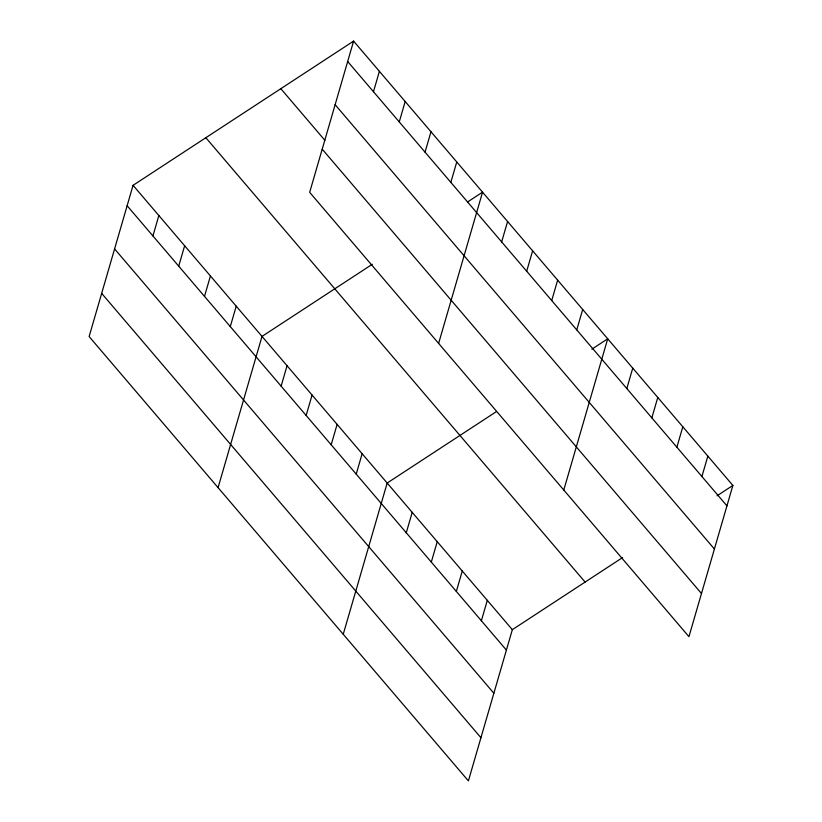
<?xml version="1.0" encoding="UTF-8"?>
<svg xmlns="http://www.w3.org/2000/svg" width="822" height="822" viewBox="0 0 822 822"><rect width="100%" height="100%" fill="white"/><g stroke="black" fill="none" stroke-linecap="round" stroke-linejoin="round"><path stroke-width="1.23" d="M353.604 41.1L309.668 192.327L688.939 636.68L732.875 485.442L353.604 41.1L133.061 185.32L89.125 336.558L468.396 780.9L512.332 629.673L622.603 557.552M152.923 235.945L158.852 215.539M178.713 266.164L184.642 245.747M204.503 296.372L210.432 275.966M230.294 326.591L236.222 306.185M218.077 487.631L262.013 336.404L372.284 264.283M281.124 386.135L287.053 365.728M373.465 91.725L379.394 71.319M306.154 415.459L312.083 395.053M399.256 121.944L405.184 101.527M331.184 444.784L337.112 424.378M425.046 152.152L430.975 131.746M356.214 474.119L362.142 453.703M450.836 182.371L456.765 161.965M343.236 634.265L387.172 483.038L496.406 411.606M438.619 343.411L482.555 192.173L467.79 201.832M406.274 532.769L412.212 512.363M501.656 241.915L507.585 221.508M431.314 562.094L437.242 541.688M526.686 271.239L532.615 250.833M456.344 591.419L462.272 571.013M551.716 300.564L557.645 280.158M481.373 620.754L487.302 600.337M576.756 329.899L582.685 309.483M563.779 490.046L607.715 338.808L591.891 349.155M626.816 388.549L632.745 368.143M651.846 417.874L657.775 397.468M676.876 447.199L682.805 426.793M701.916 476.534L707.845 456.118M717.051 495.789L732.875 485.442M347.675 61.506L726.946 505.859M335.129 104.682L714.4 549.024M280.826 88.694L324.916 140.357M322.203 149.162L701.474 593.505M205.839 137.726L585.11 582.079M133.061 185.32L512.332 629.673M127.133 205.726L506.403 650.079M114.597 248.902L493.868 693.244M101.671 293.382L480.942 737.724"/></g></svg>
